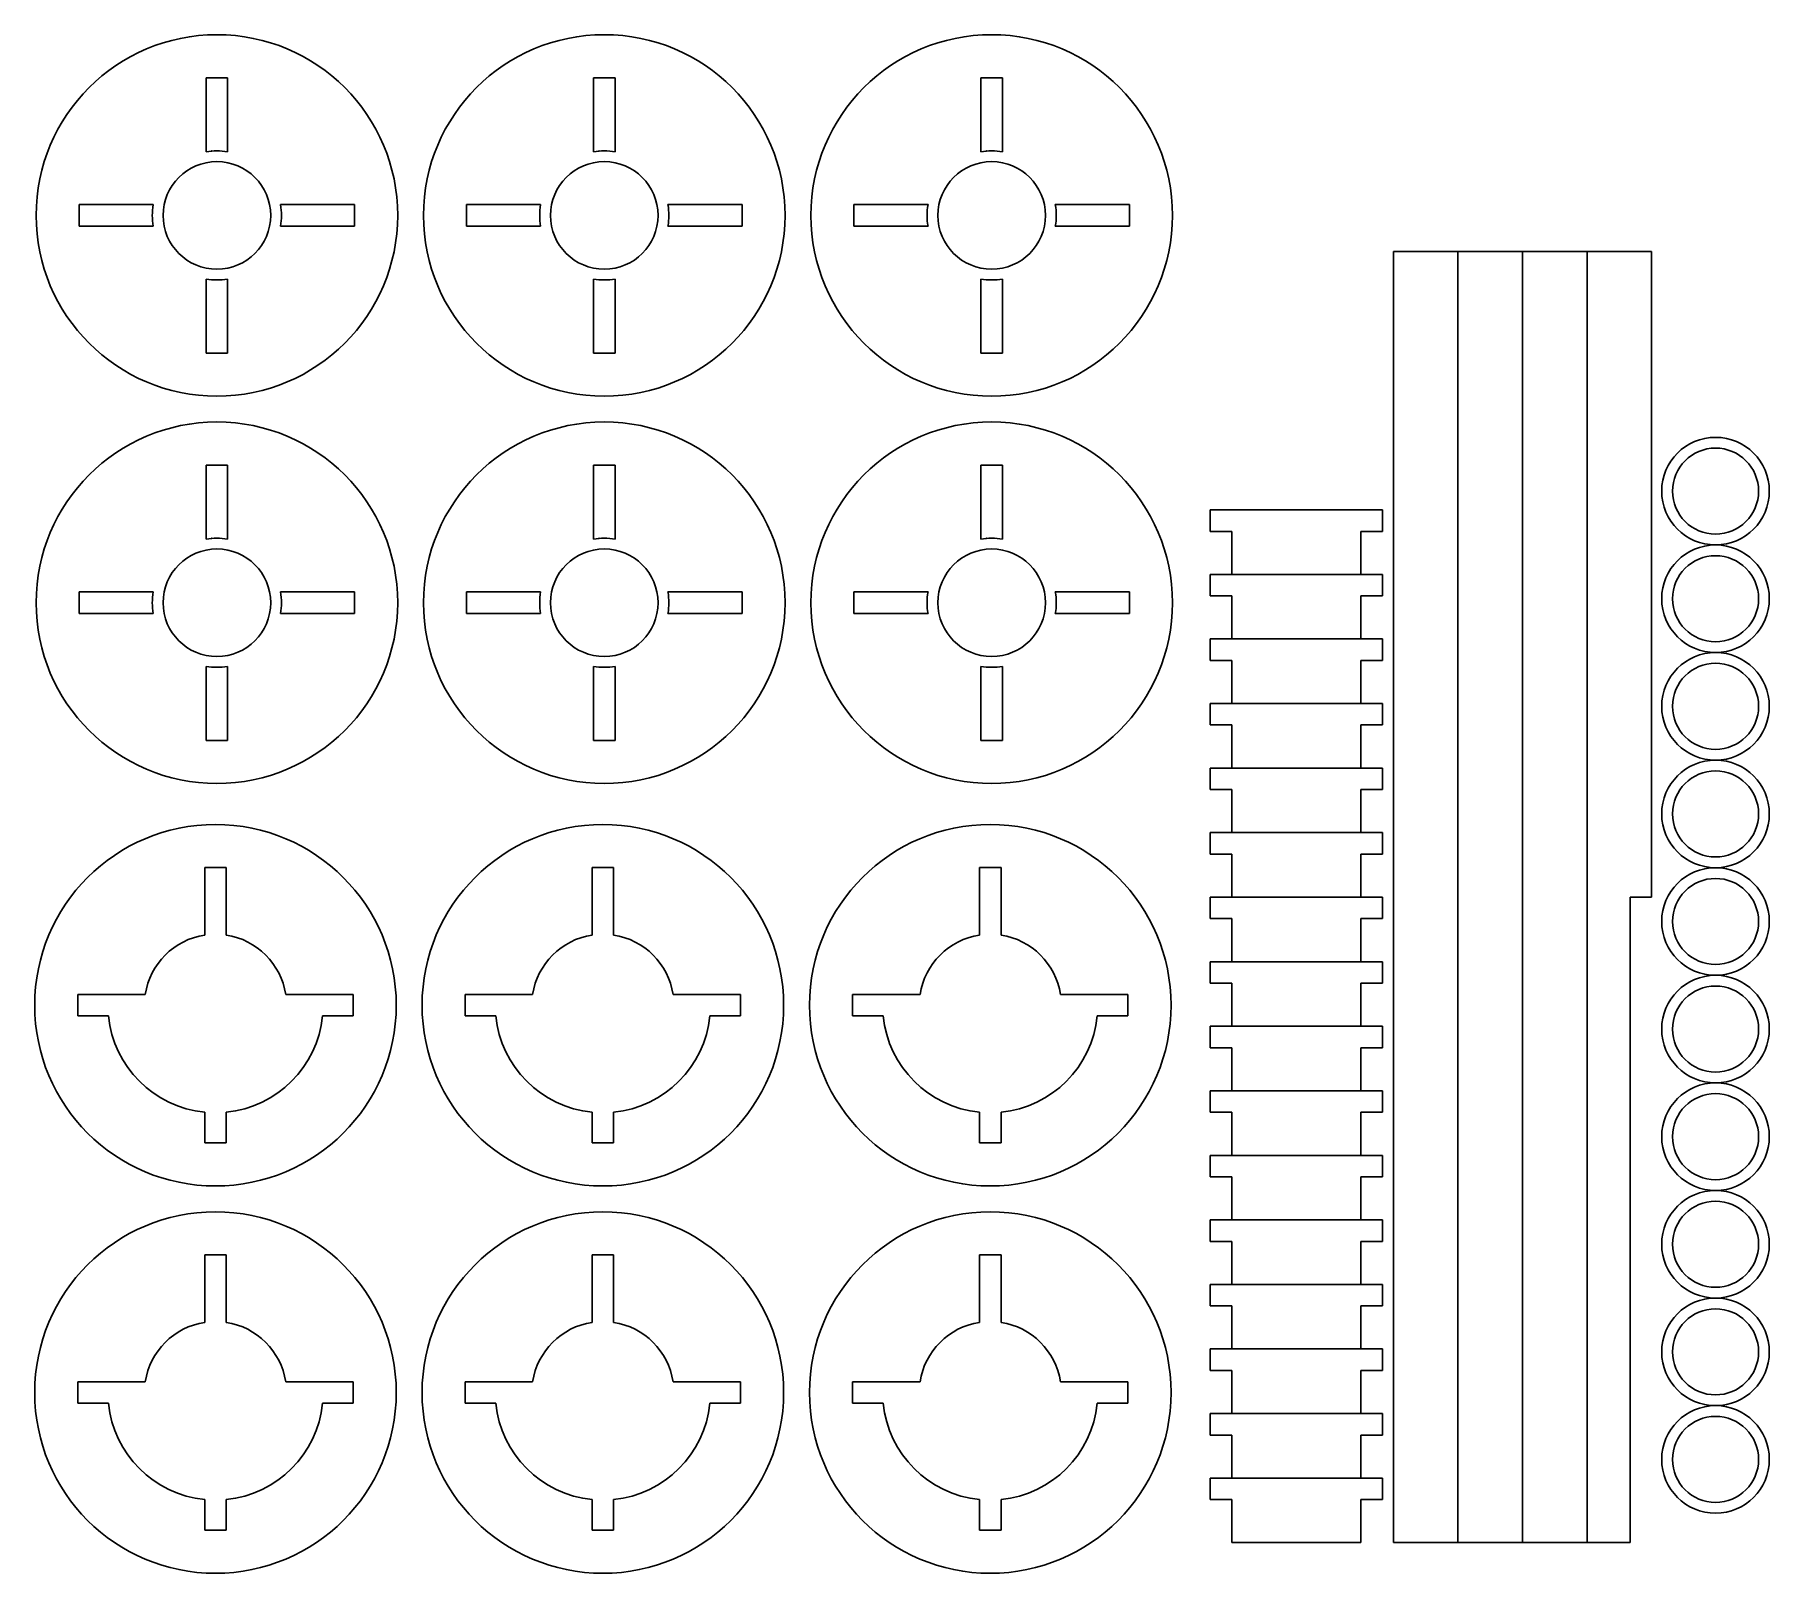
# Model space of a CAD drawing. Header units: millimetres. Extents: x -318 to 85, y -202 to 156.
import ezdxf

# ---------------------------------------------------------------- set-up
doc = ezdxf.new("R2010")
doc.units = ezdxf.units.MM
doc.header["$PDSIZE"] = -1

msp = doc.modelspace()

# ---------------------------------------------------------------- linework, layer by layer
at = {"color": 7, "linetype": 'Continuous'}
for p, q in [((-277.96, 128.56), (-277.96, 145.56)), ((-277.96, 145.56), (-272.96, 145.56)), ((-277.96, 145.55), (-272.96, 145.55)), ((-277.96, 128.35), (-277.96, 145.55)), ((-275.46, 145.56), (-275.46, 145.55)), ((-272.96, 128.56), (-272.96, 145.56)), ((-272.96, 128.35), (-272.96, 145.55)), ((-187.96, 128.56), (-187.96, 145.56)), ((-187.96, 145.56), (-182.96, 145.56)), ((-187.96, 145.55), (-182.96, 145.55)), ((-187.96, 128.35), (-187.96, 145.55)), ((-185.46, 145.56), (-185.46, 145.55)), ((-182.96, 128.56), (-182.96, 145.56)), ((-182.96, 128.35), (-182.96, 145.55)), ((-97.96, 128.56), (-97.96, 145.56)), ((-97.96, 145.56), (-92.96, 145.56)), ((-97.96, 145.55), (-92.96, 145.55)), ((-97.96, 128.35), (-97.96, 145.55)), ((-95.46, 145.56), (-95.46, 145.55)), ((-92.96, 128.56), (-92.96, 145.56)), ((-92.96, 128.35), (-92.96, 145.55)), ((-307.46, 111.06), (-307.46, 116.06)), ((-290.25, 116.06), (-307.46, 116.06)), ((-260.67, 116.06), (-243.46, 116.06)), ((-243.46, 116.06), (-243.46, 111.06)), ((-217.46, 111.06), (-217.46, 116.06)), ((-200.25, 116.06), (-217.46, 116.06)), ((-170.67, 116.06), (-153.46, 116.06)), ((-153.46, 116.06), (-153.46, 111.06)), ((-127.46, 111.06), (-127.46, 116.06)), ((-110.25, 116.06), (-127.46, 116.06)), ((-80.67, 116.06), (-63.46, 116.06)), ((-63.46, 116.06), (-63.46, 111.06)), ((-290.25, 111.06), (-307.46, 111.06)), ((-260.67, 111.06), (-243.46, 111.06)), ((-200.25, 111.06), (-217.46, 111.06)), ((-170.67, 111.06), (-153.46, 111.06)), ((-110.25, 111.06), (-127.46, 111.06)), ((-80.67, 111.06), (-63.46, 111.06)), ((-2.13, 105.15), (12.87, 105.15)), ((-2.13, 105.15), (-2.13, -194.85)), ((12.87, 105.15), (27.87, 105.15)), ((12.87, 105.15), (12.87, -194.85)), ((12.87, 105.15), (12.87, -194.85)), ((27.87, 105.15), (27.87, -194.85)), ((27.87, 105.15), (42.87, 105.15)), ((27.87, 105.15), (27.87, -194.85)), ((42.87, 105.15), (42.87, -194.85)), ((42.87, 105.15), (57.87, 105.15)), ((42.87, 105.15), (42.87, -194.85)), ((57.87, 105.15), (57.87, -44.85)), ((-277.96, 98.77), (-277.96, 81.56)), ((-272.96, 98.77), (-272.96, 81.56)), ((-187.96, 98.77), (-187.96, 81.56)), ((-182.96, 98.77), (-182.96, 81.56)), ((-97.96, 98.77), (-97.96, 81.56)), ((-92.96, 98.77), (-92.96, 81.56)), ((-272.96, 81.56), (-277.96, 81.56)), ((-182.96, 81.56), (-187.96, 81.56)), ((-92.96, 81.56), (-97.96, 81.56)), ((-277.96, 38.56), (-277.96, 55.56)), ((-277.96, 55.56), (-272.96, 55.56)), ((-277.96, 55.55), (-272.96, 55.55)), ((-277.96, 38.35), (-277.96, 55.55)), ((-275.46, 55.56), (-275.46, 55.55)), ((-272.96, 38.56), (-272.96, 55.56)), ((-272.96, 38.35), (-272.96, 55.55)), ((-187.96, 38.56), (-187.96, 55.56)), ((-187.96, 55.56), (-182.96, 55.56)), ((-187.96, 55.55), (-182.96, 55.55)), ((-187.96, 38.35), (-187.96, 55.55)), ((-185.46, 55.56), (-185.46, 55.55)), ((-182.96, 38.56), (-182.96, 55.56)), ((-182.96, 38.35), (-182.96, 55.55)), ((-97.96, 38.56), (-97.96, 55.56)), ((-97.96, 55.56), (-92.96, 55.56)), ((-97.96, 55.55), (-92.96, 55.55)), ((-97.96, 38.35), (-97.96, 55.55)), ((-95.46, 55.56), (-95.46, 55.55)), ((-92.96, 38.56), (-92.96, 55.56)), ((-92.96, 38.35), (-92.96, 55.55)), ((-9.68, 45.15), (-44.68, 45.15)), ((-44.68, 45.15), (-44.68, 40.15)), ((-39.68, 45.15), (-9.68, 45.15)), ((-39.68, 45.15), (-4.68, 45.15)), ((-4.68, 45.15), (-4.68, 40.15)), ((-39.68, 40.15), (-44.68, 40.15)), ((-39.68, 40.15), (-39.68, 30.15)), ((-9.68, 40.15), (-9.68, 30.15)), ((-9.68, 40.15), (-4.68, 40.15)), ((-9.68, 30.15), (-44.68, 30.15)), ((-44.68, 30.15), (-44.68, 25.15)), ((-39.68, 30.15), (-9.68, 30.15)), ((-39.68, 30.15), (-9.68, 30.15)), ((-39.68, 30.15), (-4.68, 30.15)), ((-4.68, 30.15), (-4.68, 25.15)), ((-307.46, 21.06), (-307.46, 26.06)), ((-290.25, 26.06), (-307.46, 26.06)), ((-260.67, 26.06), (-243.46, 26.06)), ((-243.46, 26.06), (-243.46, 21.06)), ((-217.46, 21.06), (-217.46, 26.06)), ((-200.25, 26.06), (-217.46, 26.06)), ((-170.67, 26.06), (-153.46, 26.06)), ((-153.46, 26.06), (-153.46, 21.06)), ((-127.46, 21.06), (-127.46, 26.06)), ((-110.25, 26.06), (-127.46, 26.06)), ((-80.67, 26.06), (-63.46, 26.06)), ((-63.46, 26.06), (-63.46, 21.06)), ((-39.68, 25.15), (-44.68, 25.15)), ((-39.68, 25.15), (-39.68, 15.15)), ((-9.68, 25.15), (-9.68, 15.15)), ((-9.68, 25.15), (-4.68, 25.15)), ((-290.25, 21.06), (-307.46, 21.06)), ((-260.67, 21.06), (-243.46, 21.06)), ((-200.25, 21.06), (-217.46, 21.06)), ((-170.67, 21.06), (-153.46, 21.06)), ((-110.25, 21.06), (-127.46, 21.06)), ((-80.67, 21.06), (-63.46, 21.06)), ((-9.68, 15.15), (-44.68, 15.15)), ((-44.68, 15.15), (-44.68, 10.15)), ((-39.68, 15.15), (-9.68, 15.15)), ((-39.68, 15.15), (-9.68, 15.15)), ((-39.68, 15.15), (-4.68, 15.15)), ((-4.68, 15.15), (-4.68, 10.15)), ((-277.96, 8.77), (-277.96, -8.44)), ((-272.96, 8.77), (-272.96, -8.44)), ((-187.96, 8.77), (-187.96, -8.44)), ((-182.96, 8.77), (-182.96, -8.44)), ((-97.96, 8.77), (-97.96, -8.44)), ((-92.96, 8.77), (-92.96, -8.44)), ((-39.68, 10.15), (-44.68, 10.15)), ((-39.68, 10.15), (-39.68, 0.15)), ((-9.68, 10.15), (-9.68, 0.15)), ((-9.68, 10.15), (-4.68, 10.15)), ((-9.68, 0.15), (-44.68, 0.15)), ((-44.68, 0.15), (-44.68, -4.85)), ((-39.68, 0.15), (-9.68, 0.15)), ((-39.68, 0.15), (-9.68, 0.15)), ((-39.68, 0.15), (-4.68, 0.15)), ((-4.68, 0.15), (-4.68, -4.85)), ((-39.68, -4.85), (-44.68, -4.85)), ((-39.68, -4.85), (-39.68, -14.85)), ((-9.68, -4.85), (-9.68, -14.85)), ((-9.68, -4.85), (-4.68, -4.85)), ((-272.96, -8.44), (-277.96, -8.44)), ((-182.96, -8.44), (-187.96, -8.44)), ((-92.96, -8.44), (-97.96, -8.44)), ((-9.68, -14.85), (-44.68, -14.85)), ((-44.68, -14.85), (-44.68, -19.85)), ((-39.68, -14.85), (-9.68, -14.85)), ((-39.68, -14.85), (-9.68, -14.85)), ((-39.68, -14.85), (-4.68, -14.85)), ((-4.68, -14.85), (-4.68, -19.85)), ((-39.68, -19.85), (-44.68, -19.85)), ((-39.68, -19.85), (-39.68, -29.85)), ((-9.68, -19.85), (-9.68, -29.85)), ((-9.68, -19.85), (-4.68, -19.85)), ((-9.68, -29.85), (-44.68, -29.85)), ((-44.68, -29.85), (-44.68, -34.85)), ((-39.68, -29.85), (-9.68, -29.85)), ((-39.68, -29.85), (-9.68, -29.85)), ((-39.68, -29.85), (-4.68, -29.85)), ((-4.68, -29.85), (-4.68, -34.85)), ((-39.68, -34.85), (-44.68, -34.85)), ((-39.68, -34.85), (-39.68, -44.85)), ((-9.68, -34.85), (-9.68, -44.85)), ((-9.68, -34.85), (-4.68, -34.85)), ((-278.29, -45.1), (-278.29, -37.97)), ((-278.29, -37.97), (-273.29, -37.97)), ((-278.29, -37.98), (-273.29, -37.98)), ((-278.29, -45.1), (-278.29, -37.98)), ((-273.29, -45.1), (-273.29, -37.97)), ((-273.29, -45.1), (-273.29, -37.98)), ((-188.29, -45.1), (-188.29, -37.97)), ((-188.29, -37.97), (-183.29, -37.97)), ((-188.29, -37.98), (-183.29, -37.98)), ((-188.29, -45.1), (-188.29, -37.98)), ((-183.29, -45.1), (-183.29, -37.97)), ((-183.29, -45.1), (-183.29, -37.98)), ((-98.29, -45.1), (-98.29, -37.97)), ((-98.29, -37.97), (-93.29, -37.97)), ((-98.29, -37.98), (-93.29, -37.98)), ((-98.29, -45.1), (-98.29, -37.98)), ((-93.29, -45.1), (-93.29, -37.97)), ((-93.29, -45.1), (-93.29, -37.98)), ((-278.29, -45.1), (-278.29, -53.66)), ((-273.29, -45.1), (-273.29, -53.66)), ((-188.29, -45.1), (-188.29, -53.66)), ((-183.29, -45.1), (-183.29, -53.66)), ((-98.29, -45.1), (-98.29, -53.66)), ((-93.29, -45.1), (-93.29, -53.66)), ((-9.68, -44.85), (-44.68, -44.85)), ((-44.68, -44.85), (-44.68, -49.85)), ((-39.68, -44.85), (-9.68, -44.85)), ((-39.68, -44.85), (-9.68, -44.85)), ((-39.68, -44.85), (-4.68, -44.85)), ((-4.68, -44.85), (-4.68, -49.85)), ((57.87, -44.85), (52.87, -44.85)), ((52.87, -44.85), (52.87, -194.85)), ((-39.68, -49.85), (-44.68, -49.85)), ((-39.68, -49.85), (-39.68, -59.85)), ((-9.68, -49.85), (-9.68, -59.85)), ((-9.68, -49.85), (-4.68, -49.85)), ((-9.68, -59.85), (-44.68, -59.85)), ((-44.68, -59.85), (-44.68, -64.85)), ((-39.68, -59.85), (-9.68, -59.85)), ((-39.68, -59.85), (-9.68, -59.85)), ((-39.68, -59.85), (-4.68, -59.85)), ((-4.68, -59.85), (-4.68, -64.85)), ((-300.66, -67.47), (-307.79, -67.47)), ((-307.79, -72.47), (-307.79, -67.47)), ((-300.66, -67.47), (-292.1, -67.47)), ((-250.92, -67.47), (-259.48, -67.47)), ((-250.92, -67.47), (-243.79, -67.47)), ((-243.79, -67.47), (-243.79, -72.47)), ((-210.66, -67.47), (-217.79, -67.47)), ((-217.79, -72.47), (-217.79, -67.47)), ((-210.66, -67.47), (-202.1, -67.47)), ((-160.92, -67.47), (-169.48, -67.47)), ((-160.92, -67.47), (-153.79, -67.47)), ((-153.79, -67.47), (-153.79, -72.47)), ((-120.66, -67.47), (-127.79, -67.47)), ((-127.79, -72.47), (-127.79, -67.47)), ((-120.66, -67.47), (-112.1, -67.47)), ((-70.92, -67.47), (-79.48, -67.47)), ((-70.92, -67.47), (-63.79, -67.47)), ((-63.79, -67.47), (-63.79, -72.47)), ((-39.68, -64.85), (-44.68, -64.85)), ((-39.68, -64.85), (-39.68, -74.85)), ((-9.68, -64.85), (-9.68, -74.85)), ((-9.68, -64.85), (-4.68, -64.85)), ((-300.66, -72.47), (-307.79, -72.47)), ((-250.92, -72.47), (-243.79, -72.47)), ((-210.66, -72.47), (-217.79, -72.47)), ((-160.92, -72.47), (-153.79, -72.47)), ((-120.66, -72.47), (-127.79, -72.47)), ((-70.92, -72.47), (-63.79, -72.47)), ((-9.68, -74.85), (-44.68, -74.85)), ((-44.68, -74.85), (-44.68, -79.85)), ((-39.68, -74.85), (-9.68, -74.85)), ((-39.68, -74.85), (-9.68, -74.85)), ((-39.68, -74.85), (-4.68, -74.85)), ((-4.68, -74.85), (-4.68, -79.85)), ((-39.68, -79.85), (-44.68, -79.85)), ((-39.68, -79.85), (-39.68, -89.85)), ((-9.68, -79.85), (-9.68, -89.85)), ((-9.68, -79.85), (-4.68, -79.85)), ((-9.68, -89.85), (-44.68, -89.85)), ((-44.68, -89.85), (-44.68, -94.85)), ((-39.68, -89.85), (-9.68, -89.85)), ((-39.68, -89.85), (-9.68, -89.85)), ((-39.68, -89.85), (-4.68, -89.85)), ((-4.68, -89.85), (-4.68, -94.85)), ((-278.29, -94.85), (-278.29, -101.97)), ((-273.29, -94.85), (-273.29, -101.97)), ((-188.29, -94.85), (-188.29, -101.97)), ((-183.29, -94.85), (-183.29, -101.97)), ((-98.29, -94.85), (-98.29, -101.97)), ((-93.29, -94.85), (-93.29, -101.97)), ((-39.68, -94.85), (-44.68, -94.85)), ((-39.68, -94.85), (-39.68, -104.85)), ((-9.68, -94.85), (-9.68, -104.85)), ((-9.68, -94.85), (-4.68, -94.85)), ((-273.29, -101.97), (-278.29, -101.97)), ((-183.29, -101.97), (-188.29, -101.97)), ((-93.29, -101.97), (-98.29, -101.97)), ((-9.68, -104.85), (-44.68, -104.85)), ((-44.68, -104.85), (-44.68, -109.85)), ((-39.68, -104.85), (-9.68, -104.85)), ((-39.68, -104.85), (-9.68, -104.85)), ((-39.68, -104.85), (-4.68, -104.85)), ((-4.68, -104.85), (-4.68, -109.85)), ((-39.68, -109.85), (-44.68, -109.85)), ((-39.68, -109.85), (-39.68, -119.85)), ((-9.68, -109.85), (-9.68, -119.85)), ((-9.68, -109.85), (-4.68, -109.85)), ((-9.68, -119.85), (-44.68, -119.85)), ((-44.68, -119.85), (-44.68, -124.85)), ((-39.68, -119.85), (-9.68, -119.85)), ((-39.68, -119.85), (-9.68, -119.85)), ((-39.68, -119.85), (-4.68, -119.85)), ((-4.68, -119.85), (-4.68, -124.85)), ((-39.68, -124.85), (-44.68, -124.85)), ((-39.68, -124.85), (-39.68, -134.85)), ((-9.68, -124.85), (-9.68, -134.85)), ((-9.68, -124.85), (-4.68, -124.85)), ((-278.29, -135.1), (-278.29, -127.97)), ((-278.29, -127.97), (-273.29, -127.97)), ((-278.29, -127.98), (-273.29, -127.98)), ((-278.29, -135.1), (-278.29, -127.98)), ((-273.29, -135.1), (-273.29, -127.97)), ((-273.29, -135.1), (-273.29, -127.98)), ((-188.29, -135.1), (-188.29, -127.97)), ((-188.29, -127.97), (-183.29, -127.97)), ((-188.29, -127.98), (-183.29, -127.98)), ((-188.29, -135.1), (-188.29, -127.98)), ((-183.29, -135.1), (-183.29, -127.97)), ((-183.29, -135.1), (-183.29, -127.98)), ((-98.29, -135.1), (-98.29, -127.97)), ((-98.29, -127.97), (-93.29, -127.97)), ((-98.29, -127.98), (-93.29, -127.98)), ((-98.29, -135.1), (-98.29, -127.98)), ((-93.29, -135.1), (-93.29, -127.97)), ((-93.29, -135.1), (-93.29, -127.98)), ((-278.29, -135.1), (-278.29, -143.66)), ((-273.29, -135.1), (-273.29, -143.66)), ((-188.29, -135.1), (-188.29, -143.66)), ((-183.29, -135.1), (-183.29, -143.66)), ((-98.29, -135.1), (-98.29, -143.66)), ((-93.29, -135.1), (-93.29, -143.66)), ((-9.68, -134.85), (-44.68, -134.85)), ((-44.68, -134.85), (-44.68, -139.85)), ((-39.68, -134.85), (-9.68, -134.85)), ((-39.68, -134.85), (-9.68, -134.85)), ((-39.68, -134.85), (-4.68, -134.85)), ((-4.68, -134.85), (-4.68, -139.85)), ((-39.68, -139.85), (-44.68, -139.85)), ((-39.68, -139.85), (-39.68, -149.85)), ((-9.68, -139.85), (-9.68, -149.85)), ((-9.68, -139.85), (-4.68, -139.85)), ((-9.68, -149.85), (-44.68, -149.85)), ((-44.68, -149.85), (-44.68, -154.85)), ((-39.68, -149.85), (-9.68, -149.85)), ((-39.68, -149.85), (-9.68, -149.85)), ((-39.68, -149.85), (-4.68, -149.85)), ((-4.68, -149.85), (-4.68, -154.85)), ((-39.68, -154.85), (-44.68, -154.85)), ((-39.68, -154.85), (-39.68, -164.85)), ((-9.68, -154.85), (-9.68, -164.85)), ((-9.68, -154.85), (-4.68, -154.85)), ((-300.66, -157.47), (-307.79, -157.47)), ((-307.79, -162.47), (-307.79, -157.47)), ((-300.66, -157.47), (-292.1, -157.47)), ((-250.92, -157.47), (-259.48, -157.47)), ((-250.92, -157.47), (-243.79, -157.47)), ((-243.79, -157.47), (-243.79, -162.47)), ((-210.66, -157.47), (-217.79, -157.47)), ((-217.79, -162.47), (-217.79, -157.47)), ((-210.66, -157.47), (-202.1, -157.47)), ((-160.92, -157.47), (-169.48, -157.47)), ((-160.92, -157.47), (-153.79, -157.47)), ((-153.79, -157.47), (-153.79, -162.47)), ((-120.66, -157.47), (-127.79, -157.47)), ((-127.79, -162.47), (-127.79, -157.47)), ((-120.66, -157.47), (-112.1, -157.47)), ((-70.92, -157.47), (-79.48, -157.47)), ((-70.92, -157.47), (-63.79, -157.47)), ((-63.79, -157.47), (-63.79, -162.47)), ((-300.66, -162.47), (-307.79, -162.47)), ((-250.92, -162.47), (-243.79, -162.47)), ((-210.66, -162.47), (-217.79, -162.47)), ((-160.92, -162.47), (-153.79, -162.47)), ((-120.66, -162.47), (-127.79, -162.47)), ((-70.92, -162.47), (-63.79, -162.47)), ((-9.68, -164.85), (-44.68, -164.85)), ((-44.68, -164.85), (-44.68, -169.85)), ((-39.68, -164.85), (-9.68, -164.85)), ((-39.68, -164.85), (-9.68, -164.85)), ((-39.68, -164.85), (-4.68, -164.85)), ((-4.68, -164.85), (-4.68, -169.85)), ((-39.68, -169.85), (-44.68, -169.85)), ((-39.68, -169.85), (-39.68, -179.85)), ((-9.68, -169.85), (-9.68, -179.85)), ((-9.68, -169.85), (-4.68, -169.85)), ((-9.68, -179.85), (-44.68, -179.85)), ((-44.68, -179.85), (-44.68, -184.85)), ((-39.68, -179.85), (-9.68, -179.85)), ((-39.68, -179.85), (-9.68, -179.85)), ((-39.68, -179.85), (-4.68, -179.85)), ((-4.68, -179.85), (-4.68, -184.85)), ((-278.29, -184.85), (-278.29, -191.97)), ((-273.29, -184.85), (-273.29, -191.97)), ((-188.29, -184.85), (-188.29, -191.97)), ((-183.29, -184.85), (-183.29, -191.97)), ((-98.29, -184.85), (-98.29, -191.97)), ((-93.29, -184.85), (-93.29, -191.97)), ((-39.68, -184.85), (-44.68, -184.85)), ((-39.68, -184.85), (-39.68, -194.85)), ((-9.68, -184.85), (-9.68, -194.85)), ((-9.68, -184.85), (-4.68, -184.85)), ((-273.29, -191.97), (-278.29, -191.97)), ((-183.29, -191.97), (-188.29, -191.97)), ((-93.29, -191.97), (-98.29, -191.97)), ((-39.68, -194.85), (-9.68, -194.85)), ((-2.13, -194.85), (12.87, -194.85)), ((12.87, -194.85), (27.87, -194.85)), ((27.87, -194.85), (42.87, -194.85)), ((42.87, -194.85), (52.87, -194.85))]:
    msp.add_line(p, q, dxfattribs=at)
for centre, radius in [((-275.46, 113.56), 42), ((-185.46, 113.56), 42), ((-95.46, 113.56), 42), ((-275.46, 113.56), 12.5), ((-185.46, 113.56), 12.5), ((-95.46, 113.56), 12.5), ((-275.46, 23.56), 42), ((-185.46, 23.56), 42), ((-95.46, 23.56), 42), ((72.71, 49.49), 12.5), ((72.71, 49.49), 10), ((72.71, 24.49), 12.5), ((-275.46, 23.56), 12.5), ((-185.46, 23.56), 12.5), ((-95.46, 23.56), 12.5), ((72.71, 24.49), 10), ((72.71, -0.51), 12.5), ((72.71, -0.51), 10), ((72.71, -25.51), 12.5), ((72.71, -25.51), 10), ((-275.79, -69.97), 42), ((-185.79, -69.97), 42), ((-95.79, -69.97), 42), ((72.71, -50.51), 12.5), ((72.71, -50.51), 10), ((72.71, -75.51), 12.5), ((72.71, -75.51), 10), ((72.71, -100.51), 12.5), ((72.71, -100.51), 10), ((72.71, -125.51), 12.5), ((72.71, -125.51), 10), ((-275.79, -159.97), 42), ((-185.79, -159.97), 42), ((-95.79, -159.97), 42), ((72.71, -150.51), 12.5), ((72.71, -150.51), 10), ((72.71, -175.51), 12.5), ((72.71, -175.51), 10)]:
    msp.add_circle(centre, radius, dxfattribs=at)
for centre, radius, start, end in [((-275.46, 113.56), 15, 80.4059, 99.5941), ((-185.46, 113.56), 15, 80.4059, 99.5941), ((-95.46, 113.56), 15, 80.4059, 99.5941), ((-275.46, 113.56), 15, 170.4059, 189.5941), ((-275.46, 113.56), 15, 350.4059, 9.5941), ((-185.46, 113.56), 15, 170.4059, 189.5941), ((-185.46, 113.56), 15, 350.4059, 9.5941), ((-95.46, 113.56), 15, 170.4059, 189.5941), ((-95.46, 113.56), 15, 350.4059, 9.5941), ((-275.46, 113.56), 15, 260.4059, 279.5941), ((-185.46, 113.56), 15, 260.4059, 279.5941), ((-95.46, 113.56), 15, 260.4059, 279.5941), ((-275.46, 23.56), 15, 80.4059, 99.5941), ((-185.46, 23.56), 15, 80.4059, 99.5941), ((-95.46, 23.56), 15, 80.4059, 99.5941), ((-275.46, 23.56), 15, 170.4059, 189.5941), ((-275.46, 23.56), 15, 350.4059, 9.5941), ((-185.46, 23.56), 15, 170.4059, 189.5941), ((-185.46, 23.56), 15, 350.4059, 9.5941), ((-95.46, 23.56), 15, 170.4059, 189.5941), ((-95.46, 23.56), 15, 350.4059, 9.5941), ((-275.46, 23.56), 15, 260.4059, 279.5941), ((-185.46, 23.56), 15, 260.4059, 279.5941), ((-95.46, 23.56), 15, 260.4059, 279.5941), ((-275.79, -69.97), 16.5, 98.7147, 171.2853), ((-275.79, -69.97), 16.5, 8.7147, 81.2853), ((-185.79, -69.97), 16.5, 98.7147, 171.2853), ((-185.79, -69.97), 16.5, 8.7147, 81.2853), ((-95.79, -69.97), 16.5, 98.7147, 171.2853), ((-95.79, -69.97), 16.5, 8.7147, 81.2853), ((-275.79, -69.97), 25, 185.7392, 264.2608), ((-275.79, -69.97), 25, 275.7392, 354.2608), ((-185.79, -69.97), 25, 185.7392, 264.2608), ((-185.79, -69.97), 25, 275.7392, 354.2608), ((-95.79, -69.97), 25, 185.7392, 264.2608), ((-95.79, -69.97), 25, 275.7392, 354.2608), ((-275.79, -159.97), 16.5, 98.7147, 171.2853), ((-275.79, -159.97), 16.5, 8.7147, 81.2853), ((-185.79, -159.97), 16.5, 98.7147, 171.2853), ((-185.79, -159.97), 16.5, 8.7147, 81.2853), ((-95.79, -159.97), 16.5, 98.7147, 171.2853), ((-95.79, -159.97), 16.5, 8.7147, 81.2853), ((-275.79, -159.97), 25, 185.7392, 264.2608), ((-275.79, -159.97), 25, 275.7392, 354.2608), ((-185.79, -159.97), 25, 185.7392, 264.2608), ((-185.79, -159.97), 25, 275.7392, 354.2608), ((-95.79, -159.97), 25, 185.7392, 264.2608), ((-95.79, -159.97), 25, 275.7392, 354.2608)]:
    msp.add_arc(centre, radius, start, end, dxfattribs=at)
for p in [(-276.71, 128.56), (-186.71, 128.56), (-96.71, 128.56), (-276.71, 38.56), (-186.71, 38.56), (-96.71, 38.56)]:
    msp.add_point(p, dxfattribs=at)

doc.saveas('drawing.dxf')
